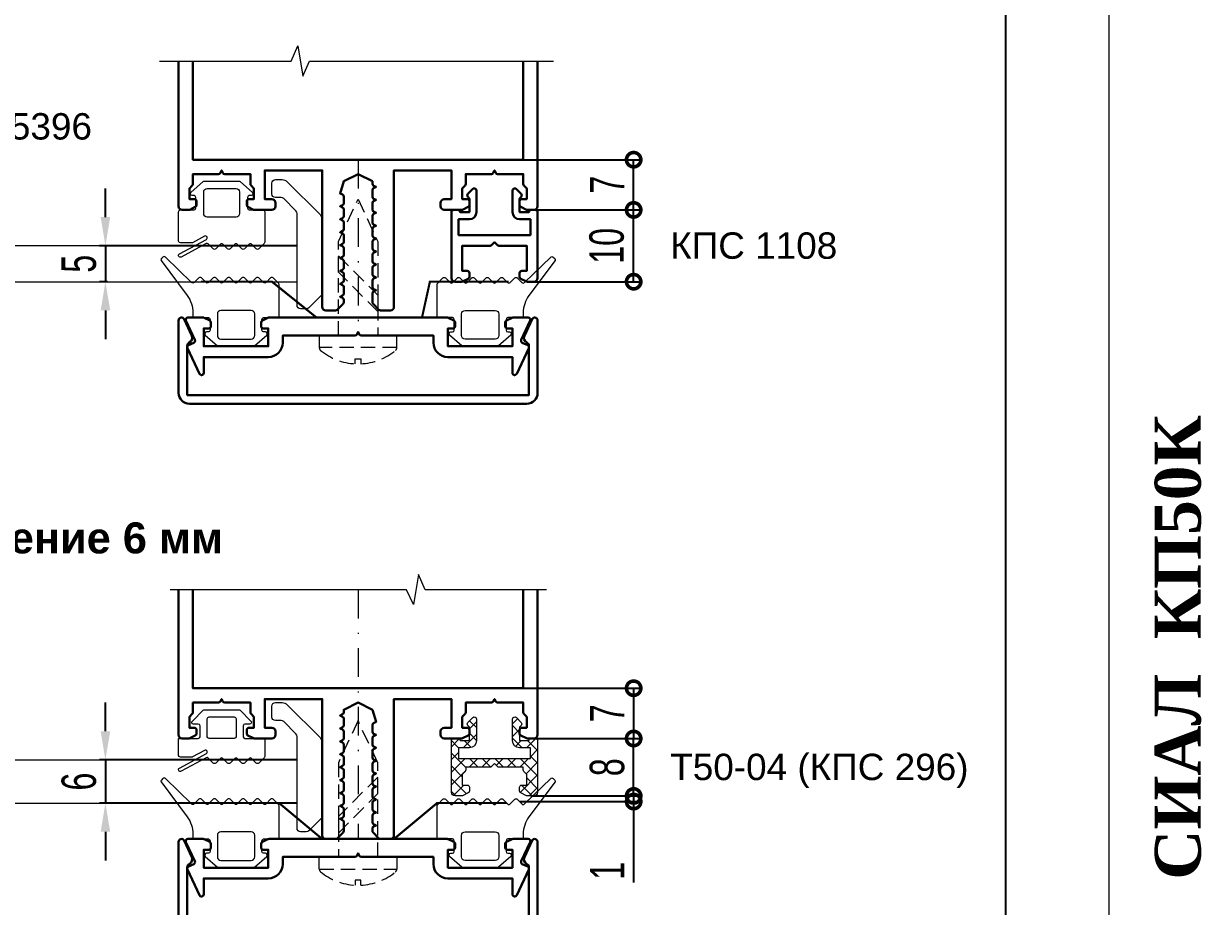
# Model space of a CAD drawing. Extents: x -37 to 8820, y -336 to 478.
# Drawn here: x 5139.5 to 5242.1, y 62 to 138.9 of the extents above; entities that cross this region are included whole.
import ezdxf

# ---------------------------------------------------------------- set-up
doc = ezdxf.new("R2010")
doc.units = 0
doc.header["$LTSCALE"] = 5
doc.linetypes.add('DASHDOT', pattern=[1, 0.5, -0.25, 0, -0.25])
doc.linetypes.add('HIDDEN', pattern=[0.375, 0.25, -0.125])
doc.layers.get('0').update_dxf_attribs({"linetype": 'CONTINUOUS', "lineweight": 30})
doc.layers.get('DEFPOINTS').update_dxf_attribs({"linetype": 'CONTINUOUS'})
for name, color, linetype, lineweight in [('1', 6, 'DASHDOT', 13), ('2', 3, 'HIDDEN', 13), ('Dimentions', 5, 'CONTINUOUS', 15), ('Glass', 5, 'CONTINUOUS', 20), ('Герлен', 7, 'CONTINUOUS', 60), ('Зигзаг', 1, 'CONTINUOUS', 15), ('Подкладки', 1, 'CONTINUOUS', 20), ('Текстовый', 7, 'CONTINUOUS', 9), ('Уплотнители', 1, 'CONTINUOUS', 20), ('Штриховка', 1, 'CONTINUOUS', 5)]:
    doc.layers.add(name, color=color, linetype=linetype, lineweight=lineweight)
doc.layers.add('Скрытые', color=14, linetype='CONTINUOUS', plot=False)
doc.styles.add('3', font='RUSS.SHX', dxfattribs={"width": 0.7, "height": 3})
doc.styles.add('Каталожный', font='arial.ttf', dxfattribs={"height": 2.5})
doc.styles.add('Фирм5', font='timesbd.ttf', dxfattribs={"height": 4})
doc.dimstyles.new('MX1_6', dxfattribs={"dimtxt": 3, "dimasz": 2.5, "dimexe": 0.5, "dimexo": 0, "dimgap": 0.8, "dimtad": 1, "dimlfac": 1.6, "dimdsep": 46, "dimtxsty": '3', "dimcen": 0, "dimclrd": 256, "dimclre": 256, "dimclrt": 256, "dimaunit": 1, "dimadec": 0, "dimazin": 0, "dimtfac": 1, "dimtmove": 0, "dimatfit": 1, "dimfxl": 1, "dimtvp": 1, "dimtolj": 1, "dimtzin": 0, "dimarcsym": 0})

# ---------------------------------------------------------------- blocks, each defined once
blk = doc.blocks.new('*D1509')
at = {"layer": 'DEFPOINTS', "color": 0, "linetype": 'Continuous', "transparency": 16777216}
for p in [(5163.34, 74.8), (5146.66, 71.05), (5163.34, 71.05)]:
    blk.add_point(p, dxfattribs=at)
at = {"layer": 'Dimentions', "linetype": 'Continuous', "lineweight": -2, "transparency": 16777216}
for p, q in [((5146.66, 77.3), (5146.66, 79.8)), ((5163.34, 74.8), (5146.16, 74.8)), ((5146.66, 74.8), (5146.66, 71.05)), ((5163.34, 71.05), (5146.16, 71.05)), ((5146.66, 68.55), (5146.66, 66.05))]:
    blk.add_line(p, q, dxfattribs=at)
at = {"layer": 'Dimentions', "linetype": 'Continuous', "transparency": 16777216}
for points in [[(5146.25, 77.3), (5147.08, 77.3), (5146.66, 74.8)], [(5146.25, 68.55), (5147.08, 68.55), (5146.66, 71.05)]]:
    blk.add_solid(points, dxfattribs=at)
at = {"layer": 'Dimentions', "linetype": 'Continuous', "transparency": 16777216, "insert": (5144.36, 72.92), "char_height": 3, "attachment_point": 5, "rotation": 90, "style": '3'}
blk.add_mtext('\\A1;\\A1;6 ', dxfattribs=at)
blk = doc.blocks.new('_DotSmall')
at = {"color": 0, "linetype": 'ByBlock', "const_width": 0.5}
blk.add_lwpolyline([(-0.0625, 0, 1), (0.0625, 0, 1)], format="xyb", close=True, dxfattribs=at)
blk = doc.blocks.new('*D1510')
at = {"layer": 'DEFPOINTS', "color": 0, "linetype": 'Continuous', "transparency": 16777216}
for p in [(5183.97, 76.67), (5192.64, 76.67), (5183.68, 71.67)]:
    blk.add_point(p, dxfattribs=at)
at = {"layer": 'Dimentions', "linetype": 'Continuous', "lineweight": -2, "transparency": 16777216}
for p, q in [((5183.97, 76.67), (5193.14, 76.67)), ((5192.64, 71.67), (5192.64, 76.67)), ((5183.68, 71.67), (5193.14, 71.67))]:
    blk.add_line(p, q, dxfattribs=at)
at = {"layer": 'Dimentions', "linetype": 'Continuous', "lineweight": -2, "transparency": 16777216, "xscale": 2.5, "yscale": 2.5, "zscale": 2.5}
for p, rotation in [((5192.64, 76.67), 90), ((5192.64, 71.67), 270)]:
    blk.add_blockref('_DotSmall', p, dxfattribs=dict(at, rotation=rotation))
at = {"layer": 'Dimentions', "linetype": 'Continuous', "transparency": 16777216, "insert": (5190.34, 74.17), "char_height": 3, "attachment_point": 5, "rotation": 90, "style": '3'}
blk.add_mtext('\\A1;8', dxfattribs=at)
blk = doc.blocks.new('*D1511')
at = {"layer": 'DEFPOINTS', "color": 0, "linetype": 'Continuous', "transparency": 16777216}
for p in [(5183.03, 81.05), (5189.7, 76.67), (5192.64, 76.67)]:
    blk.add_point(p, dxfattribs=at)
at = {"layer": 'Dimentions', "linetype": 'Continuous', "lineweight": -2, "transparency": 16777216}
for p, q in [((5183.03, 81.05), (5193.14, 81.05)), ((5192.64, 81.05), (5192.64, 76.67)), ((5189.7, 76.67), (5193.14, 76.67))]:
    blk.add_line(p, q, dxfattribs=at)
at = {"layer": 'Dimentions', "linetype": 'Continuous', "lineweight": -2, "transparency": 16777216, "xscale": 2.5, "yscale": 2.5, "zscale": 2.5}
for p, rotation in [((5192.64, 81.05), 90), ((5192.64, 76.67), 270)]:
    blk.add_blockref('_DotSmall', p, dxfattribs=dict(at, rotation=rotation))
at = {"layer": 'Dimentions', "linetype": 'Continuous', "transparency": 16777216, "insert": (5190.34, 78.86), "char_height": 3, "attachment_point": 5, "rotation": 90, "style": '3'}
blk.add_mtext('\\A1;7', dxfattribs=at)
blk = doc.blocks.new('*D913')
at = {"layer": 'DEFPOINTS', "color": 0, "linetype": 'Continuous', "transparency": 16777216}
for p in [(5189.7, 122.7), (5192.64, 122.7), (5183.39, 116.45)]:
    blk.add_point(p, dxfattribs=at)
at = {"layer": 'Dimentions', "linetype": 'Continuous', "lineweight": -2, "transparency": 16777216}
for p, q in [((5189.7, 122.7), (5193.14, 122.7)), ((5192.64, 116.45), (5192.64, 122.7)), ((5183.39, 116.45), (5193.14, 116.45))]:
    blk.add_line(p, q, dxfattribs=at)
at = {"layer": 'Dimentions', "linetype": 'Continuous', "lineweight": -2, "transparency": 16777216, "xscale": 2.5, "yscale": 2.5, "zscale": 2.5}
for p, rotation in [((5192.64, 122.7), 90), ((5192.64, 116.45), 270)]:
    blk.add_blockref('_DotSmall', p, dxfattribs=dict(at, rotation=rotation))
at = {"layer": 'Dimentions', "linetype": 'Continuous', "transparency": 16777216, "insert": (5190.3, 119.57), "char_height": 3, "attachment_point": 5, "rotation": 90, "style": '3'}
blk.add_mtext('\\A1;10', dxfattribs=at)
blk = doc.blocks.new('*D914')
at = {"layer": 'DEFPOINTS', "color": 0, "linetype": 'Continuous', "transparency": 16777216}
for p in [(5163.34, 119.57), (5146.66, 116.45), (5146.85, 116.45)]:
    blk.add_point(p, dxfattribs=at)
at = {"layer": 'Dimentions', "linetype": 'Continuous', "lineweight": -2, "transparency": 16777216}
for p, q in [((5146.66, 122.07), (5146.66, 124.57)), ((5163.34, 119.57), (5146.16, 119.57)), ((5146.66, 119.57), (5146.66, 116.45)), ((5146.85, 116.45), (5146.16, 116.45)), ((5146.66, 113.95), (5146.66, 111.45))]:
    blk.add_line(p, q, dxfattribs=at)
at = {"layer": 'Dimentions', "linetype": 'Continuous', "transparency": 16777216}
for points in [[(5146.25, 122.07), (5147.08, 122.07), (5146.66, 119.57)], [(5146.25, 113.95), (5147.08, 113.95), (5146.66, 116.45)]]:
    blk.add_solid(points, dxfattribs=at)
at = {"layer": 'Dimentions', "linetype": 'Continuous', "transparency": 16777216, "insert": (5144.36, 118.01), "char_height": 3, "attachment_point": 5, "rotation": 90, "style": '3'}
blk.add_mtext('\\A1;5', dxfattribs=at)
blk = doc.blocks.new('*D952')
at = {"layer": 'DEFPOINTS', "color": 0, "linetype": 'Continuous', "transparency": 16777216}
for p in [(5183.03, 127.07), (5192.64, 127.07), (5183.97, 122.7)]:
    blk.add_point(p, dxfattribs=at)
at = {"layer": 'Dimentions', "linetype": 'Continuous', "lineweight": -2, "transparency": 16777216}
for p, q in [((5183.03, 127.07), (5193.14, 127.07)), ((5192.64, 122.7), (5192.64, 127.07)), ((5183.97, 122.7), (5193.14, 122.7))]:
    blk.add_line(p, q, dxfattribs=at)
at = {"layer": 'Dimentions', "linetype": 'Continuous', "lineweight": -2, "transparency": 16777216, "xscale": 2.5, "yscale": 2.5, "zscale": 2.5}
for p, rotation in [((5192.64, 127.07), 90), ((5192.64, 122.7), 270)]:
    blk.add_blockref('_DotSmall', p, dxfattribs=dict(at, rotation=rotation))
at = {"layer": 'Dimentions', "linetype": 'Continuous', "transparency": 16777216, "insert": (5190.34, 124.89), "char_height": 3, "attachment_point": 5, "rotation": 90, "style": '3'}
blk.add_mtext('\\A1;7', dxfattribs=at)
blk = doc.blocks.new('*D957')
at = {"layer": 'DEFPOINTS', "color": 0, "linetype": 'Continuous', "transparency": 16777216}
for p in [(5182.72, 71.18), (5183.99, 71.67), (5192.64, 71.18)]:
    blk.add_point(p, dxfattribs=at)
at = {"layer": 'Dimentions', "linetype": 'Continuous', "lineweight": -2, "transparency": 16777216}
for p, q in [((5192.64, 71.67), (5192.64, 74.17)), ((5182.72, 71.18), (5193.14, 71.18)), ((5183.99, 71.67), (5193.14, 71.67)), ((5192.64, 71.67), (5192.64, 71.18)), ((5192.64, 71.18), (5192.64, 64.13))]:
    blk.add_line(p, q, dxfattribs=at)
at = {"layer": 'Dimentions', "linetype": 'Continuous', "lineweight": -2, "transparency": 16777216, "xscale": 2.5, "yscale": 2.5, "zscale": 2.5}
for p, rotation in [((5192.64, 71.67), 270), ((5192.64, 71.18), 90)]:
    blk.add_blockref('_DotSmall', p, dxfattribs=dict(at, rotation=rotation))
at = {"layer": 'Dimentions', "linetype": 'Continuous', "transparency": 16777216, "insert": (5190.34, 65.15), "char_height": 3, "attachment_point": 5, "rotation": 90, "style": '3'}
blk.add_mtext('\\A1;1', dxfattribs=at)

msp = doc.modelspace()

# ---------------------------------------------------------------- hatches: boundary and pattern name
at = {"layer": 'Штриховка'}
h = msp.add_hatch(dxfattribs=at)
h.set_pattern_fill('NET', color=256, scale=6.25, angle=135, style=0)
h.set_pattern_definition([(135, (2806.0317, -3894.6295), (-0.55242717, -0.55242717), []), (225, (2806.0317, -3894.6295), (0.55242717, -0.55242717), [])])
edge = h.paths.add_edge_path()
edge.add_line((5180.5289, 74.4856), (5180.2713, 74.228))
edge.add_arc((5180.1387, 74.3606), 0.1875, 270, 315, ccw=False)
edge.add_line((5180.1387, 74.1731), (5178.0289, 74.1731))
edge.add_line((5178.0289, 74.1731), (5178.0289, 73.9382))
edge.add_arc((5177.8414, 73.9382), 0.1875, 315, 360, ccw=False)
edge.add_line((5177.974, 73.8056), (5177.7164, 73.5481))
edge.add_line((5177.7164, 73.5481), (5177.7164, 72.6106))
edge.add_line((5177.7164, 72.6106), (5178.1539, 72.6106))
edge.add_arc((5178.1539, 72.4231), 0.1875, 360, 450, ccw=False)
edge.add_line((5178.3414, 72.4231), (5178.3414, 72.1014))
edge.add_arc((5178.1539, 72.1014), 0.1875, 296.565051, 360, ccw=False)
edge.add_line((5178.2377, 71.9337), (5177.756, 71.6929))
edge.add_arc((5177.6721, 71.8606), 0.1875, 270, 296.565051, ccw=False)
edge.add_line((5177.6721, 71.6731), (5177.0914, 71.6731))
edge.add_arc((5177.0914, 71.9856), 0.3125, 180, 270, ccw=False)
edge.add_line((5176.7789, 71.9856), (5176.7789, 76.4856))
edge.add_arc((5176.9664, 76.4856), 0.1875, 450, 540, ccw=False)
edge.add_line((5176.9664, 76.6731), (5177.3414, 76.6731))
edge.add_arc((5177.3414, 76.4856), 0.1875, 360, 450, ccw=False)
edge.add_line((5177.5289, 76.4856), (5178.3414, 76.4856))
edge.add_line((5178.3414, 76.4856), (5178.3414, 77.6731))
edge.add_line((5178.3414, 77.6731), (5178.2088, 77.8056))
edge.add_arc((5178.3414, 77.9382), 0.1875, 135, 225, ccw=False)
edge.add_line((5178.2088, 78.0708), (5178.628, 78.49))
edge.add_arc((5178.7682, 78.3498), 0.1982, 360, 495, ccw=False)
edge.add_line((5178.9664, 78.3498), (5178.9664, 76.4856))
edge.add_arc((5178.3414, 76.4856), 0.625, 270, 360, ccw=False)
edge.add_line((5178.3414, 75.8606), (5177.4039, 75.8606))
edge.add_line((5177.4039, 75.8606), (5177.4039, 74.9231))
edge.add_line((5177.4039, 74.9231), (5183.6539, 74.9231))
edge.add_line((5183.6539, 74.9231), (5183.6539, 75.8606))
edge.add_line((5183.6539, 75.8606), (5182.7164, 75.8606))
edge.add_arc((5182.7164, 76.4856), 0.625, 180, 270, ccw=False)
edge.add_line((5182.0914, 76.4856), (5182.0914, 78.3498))
edge.add_arc((5182.2896, 78.3498), 0.1982, 405, 540, ccw=False)
edge.add_line((5182.4298, 78.49), (5182.849, 78.0708))
edge.add_arc((5182.7164, 77.9382), 0.1875, 315, 405, ccw=False)
edge.add_line((5182.849, 77.8056), (5182.7164, 77.6731))
edge.add_line((5182.7164, 77.6731), (5182.7164, 76.4856))
edge.add_line((5182.7164, 76.4856), (5183.5289, 76.4856))
edge.add_arc((5183.7164, 76.4856), 0.1875, 450, 540, ccw=False)
edge.add_line((5183.7164, 76.6731), (5184.0914, 76.6731))
edge.add_arc((5184.0914, 76.4856), 0.1875, 360, 450, ccw=False)
edge.add_line((5184.2789, 76.4856), (5184.2789, 71.9856))
edge.add_arc((5183.9664, 71.9856), 0.3125, 270, 360, ccw=False)
edge.add_line((5183.9664, 71.6731), (5183.3857, 71.6731))
edge.add_arc((5183.3857, 71.8606), 0.1875, 243.434949, 270, ccw=False)
edge.add_line((5183.3018, 71.6929), (5182.82, 71.9337))
edge.add_arc((5182.9039, 72.1014), 0.1875, 180, 243.434949, ccw=False)
edge.add_line((5182.7164, 72.1014), (5182.7164, 72.4231))
edge.add_arc((5182.9039, 72.4231), 0.1875, 90, 180, ccw=False)
edge.add_line((5182.9039, 72.6106), (5183.3414, 72.6106))
edge.add_line((5183.3414, 72.6106), (5183.3414, 73.5481))
edge.add_line((5183.3414, 73.5481), (5183.0838, 73.8056))
edge.add_arc((5183.2164, 73.9382), 0.1875, 180, 225, ccw=False)
edge.add_line((5183.0289, 73.9382), (5183.0289, 74.1731))
edge.add_line((5183.0289, 74.1731), (5180.9191, 74.1731))
edge.add_arc((5180.9191, 74.3606), 0.1875, 225, 270, ccw=False)
edge.add_line((5180.7865, 74.228), (5180.5289, 74.4856))

# ---------------------------------------------------------------- linework, layer by layer
msp.add_line((5160.8857, 67.9231), (5176.4221, 67.9231))
for points in [[(5153.0289, 135.6544), (5153.0289, 123.0111, 0.41421356), (5153.3414, 122.6986), (5153.9221, 122.6986, 0.11643382), (5154.006, 122.7184), (5154.4877, 122.9593, 0.28407904), (5154.5914, 123.127), (5154.5914, 123.4486, 0.41421356), (5154.4039, 123.6361), (5153.9664, 123.6361), (5153.9664, 124.5736), (5154.224, 124.8312, 0.19891237), (5154.2789, 124.9638), (5154.2789, 125.8236), (5156.5068, 125.8236, 0.28407904), (5156.6745, 125.9273), (5156.7789, 126.1361), (5156.8833, 125.9273, 0.28407904), (5157.051, 125.8236), (5159.2789, 125.8236), (5159.2789, 124.9638, 0.19891237), (5159.3338, 124.8312), (5159.5914, 124.5736), (5159.5914, 123.6361), (5159.1539, 123.6361, 0.41421356), (5158.9664, 123.4486), (5158.9664, 123.127, 0.28407904), (5159.07, 122.9593), (5159.5518, 122.7184, 0.11643382), (5159.6357, 122.6986), (5161.1539, 122.6986, 0.41421356), (5161.4664, 123.0111), (5161.4664, 123.3236, 0.41421356), (5161.1539, 123.6361), (5160.5289, 123.6361), (5160.5289, 126.1361), (5165.5289, 126.1361), (5165.5289, 114.2611, 0.41421356), (5165.8414, 113.9486), (5166.7012, 113.9486, 0.19891237), (5166.8338, 114.0036), (5167.349, 114.5187, 0.19891237), (5167.4039, 114.6513), (5167.4039, 114.864, 0.28407904), (5167.3002, 115.0317), (5167.0914, 115.1361), (5167.3002, 115.2406, 0.28407904), (5167.4039, 115.4083), (5167.4039, 115.989, 0.28407904), (5167.3002, 116.1567), (5167.0914, 116.2611), (5167.3002, 116.3656, 0.28407904), (5167.4039, 116.5333), (5167.4039, 117.114, 0.28407904), (5167.3002, 117.2817), (5167.0914, 117.3861), (5167.3002, 117.4906, 0.28407904), (5167.4039, 117.6583), (5167.4039, 118.239, 0.28407904), (5167.3002, 118.4067), (5167.0914, 118.5111), (5167.3002, 118.6156, 0.28407904), (5167.4039, 118.7833), (5167.4039, 119.364, 0.28407904), (5167.3002, 119.5317), (5167.0914, 119.6361), (5167.3002, 119.7406, 0.28407904), (5167.4039, 119.9083), (5167.4039, 120.489, 0.28407904), (5167.3002, 120.6567), (5167.0914, 120.7611), (5167.3002, 120.8656, 0.28407904), (5167.4039, 121.0333), (5167.4039, 121.614, 0.28407904), (5167.3002, 121.7817), (5167.0914, 121.8861), (5167.3002, 121.9906, 0.28407904), (5167.4039, 122.1583), (5167.4039, 122.739, 0.28407904), (5167.3002, 122.9067), (5167.0914, 123.0111), (5167.3002, 123.1156, 0.28407904), (5167.4039, 123.2833), (5167.4039, 123.864, 0.28407904), (5167.3002, 124.0317), (5167.0914, 124.1361), (5167.4039, 125.1986), (5168.6539, 125.8236), (5169.9039, 125.1986), (5169.9039, 124.9708, 0.28407904), (5170.0075, 124.8031), (5170.2164, 124.6986), (5170.0075, 124.5942, 0.28407904), (5169.9039, 124.4265), (5169.9039, 123.8458, 0.28407904), (5170.0075, 123.6781), (5170.2164, 123.5736), (5170.0075, 123.4692, 0.28407904), (5169.9039, 123.3015), (5169.9039, 122.7208, 0.28407904), (5170.0075, 122.5531), (5170.2164, 122.4486), (5170.0075, 122.3442, 0.28407904), (5169.9039, 122.1765), (5169.9039, 121.5958, 0.28407904), (5170.0075, 121.4281), (5170.2164, 121.3236), (5170.0075, 121.2192, 0.28407904), (5169.9039, 121.0515), (5169.9039, 120.4708, 0.28407904), (5170.0075, 120.3031), (5170.2164, 120.1986), (5170.0075, 120.0942, 0.28407904), (5169.9039, 119.9265), (5169.9039, 119.3458, 0.28407904), (5170.0075, 119.1781), (5170.2164, 119.0736), (5170.0075, 118.9692, 0.28407904), (5169.9039, 118.8015), (5169.9039, 118.2208, 0.28407904), (5170.0075, 118.0531), (5170.2164, 117.9486), (5170.0075, 117.8442, 0.28407904), (5169.9039, 117.6765), (5169.9039, 117.0958, 0.28407904), (5170.0075, 116.9281), (5170.2164, 116.8236), (5170.0075, 116.7192, 0.28407904), (5169.9039, 116.5515), (5169.9039, 115.9708, 0.28407904), (5170.0075, 115.8031), (5170.2164, 115.6986), (5170.0075, 115.5942, 0.28407904), (5169.9039, 115.4265), (5169.9039, 114.6513, 0.19891237), (5169.9588, 114.5187), (5170.474, 114.0036, 0.19891237), (5170.6066, 113.9486), (5171.4664, 113.9486, 0.41421356), (5171.7789, 114.2611), (5171.7789, 126.1361), (5176.7789, 126.1361), (5176.7789, 123.6361), (5176.1539, 123.6361, 0.41421356), (5175.8414, 123.3236), (5175.8414, 123.0111, 0.41421356), (5176.1539, 122.6986), (5177.6721, 122.6986, 0.11643382), (5177.756, 122.7184), (5178.2377, 122.9593, 0.28407904), (5178.3414, 123.127), (5178.3414, 123.4486, 0.41421356), (5178.1539, 123.6361), (5177.7164, 123.6361), (5177.7164, 124.5736), (5177.974, 124.8312, 0.19891237), (5178.0289, 124.9638), (5178.0289, 125.8236), (5180.2568, 125.8236, 0.28407904), (5180.4245, 125.9273), (5180.5289, 126.1361), (5180.6333, 125.9273, 0.28407904), (5180.801, 125.8236), (5183.0289, 125.8236), (5183.0289, 124.9638, 0.19891237), (5183.0838, 124.8312), (5183.3414, 124.5736), (5183.3414, 123.6361), (5182.9039, 123.6361, 0.41421356), (5182.7164, 123.4486), (5182.7164, 123.127, 0.28407904), (5182.82, 122.9593), (5183.3018, 122.7184, 0.11643382), (5183.3857, 122.6986), (5183.9664, 122.6986, 0.41421356), (5184.2789, 123.0111), (5184.2789, 135.6544)], [(5184.2789, 89.6288), (5184.2789, 76.9856, -0.41421356), (5183.9664, 76.6731), (5183.3857, 76.6731, -0.11643382), (5183.3018, 76.6929), (5182.82, 76.9337, -0.28407904), (5182.7164, 77.1014), (5182.7164, 77.4231, -0.41421356), (5182.9039, 77.6106), (5183.3414, 77.6106), (5183.3414, 78.5481), (5183.0838, 78.8056, -0.19891237), (5183.0289, 78.9382), (5183.0289, 79.7981), (5180.801, 79.7981, -0.28407904), (5180.6333, 79.9017), (5180.5289, 80.1106), (5180.4245, 79.9017, -0.28407904), (5180.2568, 79.7981), (5178.0289, 79.7981), (5178.0289, 78.9382, -0.19891237), (5177.974, 78.8056), (5177.7164, 78.5481), (5177.7164, 77.6106), (5178.1539, 77.6106, -0.41421356), (5178.3414, 77.4231), (5178.3414, 77.1014, -0.28407904), (5178.2377, 76.9337), (5177.756, 76.6929, -0.11643382), (5177.6721, 76.6731), (5176.1539, 76.6731, -0.41421356), (5175.8414, 76.9856), (5175.8414, 77.2981, -0.41421356), (5176.1539, 77.6106), (5176.7789, 77.6106), (5176.7789, 80.1106), (5171.7789, 80.1106), (5171.7789, 68.2356, -0.41421356), (5171.4664, 67.9231), (5170.6066, 67.9231, -0.19891237), (5170.474, 67.978), (5169.9588, 68.4931, -0.19891237), (5169.9039, 68.6257), (5169.9039, 68.8384, -0.28407904), (5170.0075, 69.0061), (5170.2164, 69.1106), (5170.0075, 69.215, -0.28407904), (5169.9039, 69.3827), (5169.9039, 69.9634, -0.28407904), (5170.0075, 70.1311), (5170.2164, 70.2356), (5170.0075, 70.34, -0.28407904), (5169.9039, 70.5077), (5169.9039, 71.0884, -0.28407904), (5170.0075, 71.2561), (5170.2164, 71.3606), (5170.0075, 71.465, -0.28407904), (5169.9039, 71.6327), (5169.9039, 72.2134, -0.28407904), (5170.0075, 72.3811), (5170.2164, 72.4856), (5170.0075, 72.59, -0.28407904), (5169.9039, 72.7577), (5169.9039, 73.3384, -0.28407904), (5170.0075, 73.5061), (5170.2164, 73.6106), (5170.0075, 73.715, -0.28407904), (5169.9039, 73.8827), (5169.9039, 74.4634, -0.28407904), (5170.0075, 74.6311), (5170.2164, 74.7356), (5170.0075, 74.84, -0.28407904), (5169.9039, 75.0077), (5169.9039, 75.5884, -0.28407904), (5170.0075, 75.7561), (5170.2164, 75.8606), (5170.0075, 75.965, -0.28407904), (5169.9039, 76.1327), (5169.9039, 76.7134, -0.28407904), (5170.0075, 76.8811), (5170.2164, 76.9856), (5170.0075, 77.09, -0.28407904), (5169.9039, 77.2577), (5169.9039, 77.8384, -0.28407904), (5170.0075, 78.0061), (5170.2164, 78.1106), (5169.9039, 79.1731), (5168.6539, 79.7981), (5167.4039, 79.1731), (5167.4039, 78.9452, -0.28407904), (5167.3002, 78.7775), (5167.0914, 78.6731), (5167.3002, 78.5686, -0.28407904), (5167.4039, 78.4009), (5167.4039, 77.8202, -0.28407904), (5167.3002, 77.6525), (5167.0914, 77.5481), (5167.3002, 77.4436, -0.28407904), (5167.4039, 77.2759), (5167.4039, 76.6952, -0.28407904), (5167.3002, 76.5275), (5167.0914, 76.4231), (5167.3002, 76.3186, -0.28407904), (5167.4039, 76.1509), (5167.4039, 75.5702, -0.28407904), (5167.3002, 75.4025), (5167.0914, 75.2981), (5167.3002, 75.1936, -0.28407904), (5167.4039, 75.0259), (5167.4039, 74.4452, -0.28407904), (5167.3002, 74.2775), (5167.0914, 74.1731), (5167.3002, 74.0686, -0.28407904), (5167.4039, 73.9009), (5167.4039, 73.3202, -0.28407904), (5167.3002, 73.1525), (5167.0914, 73.0481), (5167.3002, 72.9436, -0.28407904), (5167.4039, 72.7759), (5167.4039, 72.1952, -0.28407904), (5167.3002, 72.0275), (5167.0914, 71.9231), (5167.3002, 71.8186, -0.28407904), (5167.4039, 71.6509), (5167.4039, 71.0702, -0.28407904), (5167.3002, 70.9025), (5167.0914, 70.7981), (5167.3002, 70.6936, -0.28407904), (5167.4039, 70.5259), (5167.4039, 69.9452, -0.28407904), (5167.3002, 69.7775), (5167.0914, 69.6731), (5167.3002, 69.5686, -0.28407904), (5167.4039, 69.4009), (5167.4039, 68.6257, -0.19891237), (5167.349, 68.4931), (5166.8338, 67.978, -0.19891237), (5166.7012, 67.9231), (5165.8414, 67.9231, -0.41421356), (5165.5289, 68.2356), (5165.5289, 80.1106), (5160.5289, 80.1106), (5160.5289, 77.6106), (5161.1539, 77.6106, -0.41421356), (5161.4664, 77.2981), (5161.4664, 76.9856, -0.41421356), (5161.1539, 76.6731), (5159.6357, 76.6731, -0.11643382), (5159.5518, 76.6929), (5159.07, 76.9337, -0.28407904), (5158.9664, 77.1014), (5158.9664, 77.4231, -0.41421356), (5159.1539, 77.6106), (5159.5914, 77.6106), (5159.5914, 78.5481), (5159.3338, 78.8056, -0.19891237), (5159.2789, 78.9382), (5159.2789, 79.7981), (5157.051, 79.7981, -0.28407904), (5156.8833, 79.9017), (5156.7789, 80.1106), (5156.6745, 79.9017, -0.28407904), (5156.5068, 79.7981), (5154.2789, 79.7981), (5154.2789, 78.9382, -0.19891237), (5154.224, 78.8056), (5153.9664, 78.5481), (5153.9664, 77.6106), (5154.4039, 77.6106, -0.41421356), (5154.5914, 77.4231), (5154.5914, 77.1014, -0.28407904), (5154.4877, 76.9337), (5154.006, 76.6929, -0.11643382), (5153.9221, 76.6731), (5153.3414, 76.6731, -0.41421356), (5153.0289, 76.9856), (5153.0289, 89.6288)]]:
    msp.add_lwpolyline(points, format="xyb")
for points in [[(5154.2789, 135.6544), (5154.2789, 127.0736), (5183.0289, 127.0736), (5183.0289, 135.6544)], [(5183.0289, 89.6288), (5183.0289, 81.0481), (5154.2789, 81.0481), (5154.2789, 89.6288)]]:
    msp.add_lwpolyline(points)
for points in [[(5184.0914, 122.6986), (5183.7164, 122.6986, 0.41421356), (5183.5289, 122.5111), (5182.7164, 122.5111), (5182.7164, 123.6302, -0.19891237), (5182.7713, 123.7628), (5182.849, 123.8405, 0.41421356), (5182.849, 124.1056), (5182.441, 124.5137, 0.66817864), (5182.0914, 124.3689), (5182.0914, 122.5111, 0.41421356), (5182.7164, 121.8861), (5183.6539, 121.8861), (5183.6539, 120.5111), (5177.4039, 120.5111), (5177.4039, 121.8861), (5178.3414, 121.8861, 0.41421356), (5178.9664, 122.5111), (5178.9664, 124.3689, 0.66817864), (5178.6168, 124.5137), (5178.2088, 124.1056, 0.41421356), (5178.2088, 123.8405), (5178.2865, 123.7628, -0.19891237), (5178.3414, 123.6302), (5178.3414, 122.5111), (5177.5289, 122.5111, 0.41421356), (5177.3414, 122.6986), (5176.9664, 122.6986, 0.41421356), (5176.7789, 122.5111), (5176.7789, 116.7611, 0.41421356), (5177.0914, 116.4486), (5177.6721, 116.4486, 0.11643382), (5177.756, 116.4684), (5178.2377, 116.7093, 0.28407904), (5178.3414, 116.877), (5178.3414, 117.1986, 0.41421356), (5178.1539, 117.3861), (5177.7164, 117.3861), (5177.7164, 119.5736), (5180.1387, 119.5736, 0.19891237), (5180.2713, 119.6286), (5180.5289, 119.8861), (5180.7865, 119.6286, 0.19891237), (5180.9191, 119.5736), (5183.3414, 119.5736), (5183.3414, 117.3861), (5182.9039, 117.3861, 0.41421356), (5182.7164, 117.1986), (5182.7164, 116.877, 0.28407904), (5182.82, 116.7093), (5183.3018, 116.4684, 0.11643382), (5183.3857, 116.4486), (5183.9664, 116.4486, 0.41421356), (5184.2789, 116.7611), (5184.2789, 122.5111, 0.41421356)], [(5183.3414, 105.8236), (5153.9664, 105.8236, -0.41421356), (5153.0289, 106.7611), (5153.0289, 113.0736, -0.80258485), (5153.5055, 113.1793), (5154.1754, 111.7426, -0.40155944), (5153.9808, 111.1696, 0.27973928), (5153.7789, 110.8369), (5153.7789, 106.5736), (5183.5289, 106.5736), (5183.5289, 110.8369, 0.27973928), (5183.327, 111.1696, -0.40155944), (5183.1324, 111.7426), (5183.8023, 113.1793, -0.80258485), (5184.2789, 113.0736), (5184.2789, 106.7611, -0.41421356)], [(5160.8855, 113.324, 0.11643382), (5160.8016, 113.3042), (5160.3198, 113.0633, 0.28407904), (5160.2162, 112.8956), (5160.2162, 112.574, 0.41421356), (5160.4037, 112.3865), (5160.8412, 112.3865), (5160.8412, 110.824), (5155.2162, 110.824), (5155.2162, 112.3865), (5155.6537, 112.3865, 0.41421356), (5155.8412, 112.574), (5155.8412, 112.8956, 0.28407904), (5155.7375, 113.0633), (5155.2558, 113.3042, 0.11643382), (5155.1719, 113.324), (5153.8412, 113.324, 0.54861879), (5153.6713, 113.0572), (5154.4494, 111.3884, -0.41421356), (5154.3588, 111.1392), (5153.8869, 110.9192, 0.41421356), (5153.7963, 110.67), (5154.8398, 108.4322, 0.29147342), (5155.0097, 108.324), (5155.0287, 108.324, 0.41421356), (5155.2162, 108.5115), (5155.2162, 109.8865), (5160.8412, 109.8865, 0.41421356), (5162.0912, 111.1365), (5162.0912, 111.7615), (5168.3816, 111.7615, 0.28407904), (5168.5493, 111.8651), (5168.6537, 112.074), (5168.7581, 111.8651, 0.28407904), (5168.9258, 111.7615), (5175.2162, 111.7615), (5175.2162, 111.1365, 0.41421356), (5176.4662, 109.8865), (5182.0912, 109.8865), (5182.0912, 108.5115, 0.41421356), (5182.2787, 108.324), (5182.2977, 108.324, 0.29147342), (5182.4676, 108.4322), (5183.5111, 110.67, 0.41421356), (5183.4204, 110.9192), (5182.9486, 111.1392, -0.41421356), (5182.8579, 111.3884), (5183.6361, 113.0572, 0.54861879), (5183.4662, 113.324), (5182.1355, 113.324, 0.11643382), (5182.0516, 113.3042), (5181.5698, 113.0633, 0.28407904), (5181.4662, 112.8956), (5181.4662, 112.574, 0.41421356), (5181.6537, 112.3865), (5182.0912, 112.3865), (5182.0912, 110.824), (5176.4662, 110.824), (5176.4662, 112.3865), (5176.9037, 112.3865, 0.41421356), (5177.0912, 112.574), (5177.0912, 112.8956, 0.28407904), (5176.9875, 113.0633), (5176.5058, 113.3042, 0.11643382), (5176.4219, 113.324)], [(5153.9664, 60.4231), (5183.3414, 60.4231, 0.41421356), (5184.2789, 61.3606), (5184.2789, 67.6731, 0.80258485), (5183.8023, 67.7787), (5183.1324, 66.342, 0.40155944), (5183.327, 65.769, -0.27973928), (5183.5289, 65.4364), (5183.5289, 61.1731), (5153.7789, 61.1731), (5153.7789, 65.4364, -0.27973928), (5153.9808, 65.769, 0.40155944), (5154.1754, 66.342), (5153.5055, 67.7787, 0.80258485), (5153.0289, 67.6731), (5153.0289, 61.3606, 0.41421356)], [(5160.8857, 67.9231, 0.11643382), (5160.8018, 67.9033), (5160.32, 67.6624, 0.28407904), (5160.2164, 67.4947), (5160.2164, 67.1731, 0.41421356), (5160.4039, 66.9856), (5160.8414, 66.9856), (5160.8414, 65.4231), (5155.2164, 65.4231), (5155.2164, 66.9856), (5155.6539, 66.9856, 0.41421356), (5155.8414, 67.1731), (5155.8414, 67.4947, 0.28407904), (5155.7377, 67.6624), (5155.256, 67.9033, 0.11643382), (5155.1721, 67.9231), (5153.8414, 67.9231, 0.54861879), (5153.6715, 67.6563), (5154.4496, 65.9875, -0.41421356), (5154.359, 65.7383), (5153.8871, 65.5183, 0.41421356), (5153.7965, 65.2691), (5154.84, 63.0313, 0.29147342), (5155.0099, 62.9231), (5155.0289, 62.9231, 0.41421356), (5155.2164, 63.1106), (5155.2164, 64.4856), (5160.8414, 64.4856, 0.41421356), (5162.0914, 65.7356), (5162.0914, 66.3606), (5168.3818, 66.3606, 0.28407904), (5168.5495, 66.4642), (5168.6539, 66.6731), (5168.7583, 66.4642, 0.28407904), (5168.926, 66.3606), (5175.2164, 66.3606), (5175.2164, 65.7356, 0.41421356), (5176.4664, 64.4856), (5182.0914, 64.4856), (5182.0914, 63.1106, 0.41421356), (5182.2789, 62.9231), (5182.2979, 62.9231, 0.29147342), (5182.4678, 63.0313), (5183.5113, 65.2691, 0.41421356), (5183.4206, 65.5183), (5182.9488, 65.7383, -0.41421356), (5182.8581, 65.9875), (5183.6363, 67.6563, 0.54861879), (5183.4664, 67.9231), (5182.1357, 67.9231, 0.11643382), (5182.0518, 67.9033), (5181.57, 67.6624, 0.28407904), (5181.4664, 67.4947), (5181.4664, 67.1731, 0.41421356), (5181.6539, 66.9856), (5182.0914, 66.9856), (5182.0914, 65.4231), (5176.4664, 65.4231), (5176.4664, 66.9856), (5176.9039, 66.9856, 0.41421356), (5177.0914, 67.1731), (5177.0914, 67.4947, 0.28407904), (5176.9877, 67.6624), (5176.506, 67.9033, 0.11643382), (5176.4221, 67.9231)]]:
    msp.add_lwpolyline(points, format="xyb", close=True)
at = {"layer": '1'}
for p, q in [((5168.6539, 127.0736), (5168.6539, 112.3865)), ((5168.6539, 89.6288), (5168.6539, 67.9231))]:
    msp.add_line(p, q, dxfattribs=at)
at = {"layer": '2'}
for p, q in [((5172.0289, 110.7054), (5165.2789, 110.7054)), ((5165.2789, 65.3045), (5172.0289, 65.3045))]:
    msp.add_line(p, q, dxfattribs=at)
for points in [[(5166.9351, 111.7615), (5166.9351, 119.9506), (5168.6539, 123.6365), (5170.3726, 119.9506), (5170.3726, 111.7615)], [(5170.3726, 113.8419), (5166.9351, 117.2794), (5166.9351, 118.7117), (5170.3726, 115.2742)], [(5170.3726, 66.3606), (5170.3726, 74.5497), (5168.6539, 78.2356), (5166.9351, 74.5497), (5166.9351, 66.3606)], [(5166.9351, 68.441), (5170.3726, 71.8785), (5170.3726, 73.3108), (5166.9351, 69.8733)]]:
    msp.add_lwpolyline(points, close=True, dxfattribs=at)
for points in [[(5168.8995, 109.2986, 0.16184886), (5171.9153, 110.4644, 0.22388754), (5172.0289, 110.7054), (5172.0289, 111.7615), (5165.2789, 111.7615), (5165.2789, 110.7054, 0.22388754), (5165.3925, 110.4644, 0.16184886), (5168.4083, 109.2986), (5168.4083, 109.7363), (5168.8995, 109.7363)], [(5168.4083, 63.8977, -0.16184886), (5165.3925, 65.0634, -0.22388754), (5165.2789, 65.3045), (5165.2789, 66.3606), (5172.0289, 66.3606), (5172.0289, 65.3045, -0.22388754), (5171.9153, 65.0634, -0.16184886), (5168.8995, 63.8977), (5168.8995, 64.3354), (5168.4083, 64.3354)]]:
    msp.add_lwpolyline(points, format="xyb", close=True, dxfattribs=at)
at = {"layer": 'Dimentions', "linetype": 'Continuous'}
msp.add_line((5234, 297), (5234, 0), dxfattribs=at)
at = {"layer": 'Glass'}
for points in [[(5119.899, 116.4486), (5163.3414, 116.4486), (5163.3414, 119.5736), (5119.899, 119.5736)], [(5119.899, 71.0481), (5163.3414, 71.0481), (5163.3414, 74.7981), (5119.899, 74.7981)]]:
    msp.add_lwpolyline(points, close=True, dxfattribs=at)
at = {"layer": 'Герлен', "ltscale": 2, "const_width": 0.1875}
for points in [[(5181.7519, 116.4486), (5174.9039, 116.4486), (5174.2166, 113.324), (5165.0413, 113.324), (5161.1539, 116.4486), (5154.9676, 116.4486)], [(5155.7164, 71.0481), (5161.7789, 71.0481), (5165.5289, 67.9231), (5171.7789, 67.9231), (5175.5289, 71.0481), (5181.5914, 71.0481)]]:
    msp.add_lwpolyline(points, dxfattribs=at)
at = {"layer": 'Зигзаг'}
for points in [[(5151.3659, 135.6544), (5162.8271, 135.6544), (5163.4079, 136.9723), (5163.8436, 134.3596), (5164.4261, 135.6544), (5185.6582, 135.6544)], [(5185.0428, 89.6288), (5174.4807, 89.6288), (5173.8999, 90.9467), (5173.4642, 88.334), (5172.8817, 89.6288), (5152.2908, 89.6288)]]:
    msp.add_lwpolyline(points, dxfattribs=at)
at = {"layer": 'Подкладки'}
for points in [[(5161.4664, 123.7726, -0.41421356), (5161.1539, 124.0851), (5161.1539, 125.0226, -0.41421356), (5161.4664, 125.3351), (5162.0378, 125.3351, -0.19891237), (5162.4797, 125.152), (5165.3458, 122.2859, -0.19891237), (5165.5289, 121.8439), (5165.5289, 115.4656, -0.19891237), (5165.4374, 115.2446), (5164.3704, 114.1776, -0.19891237), (5164.1494, 114.0861), (5163.6539, 114.0861, -0.41421356), (5163.3414, 114.3986), (5163.3414, 122.3931, 0.19891237), (5163.2499, 122.6141), (5162.1829, 123.681, 0.19891237), (5161.9619, 123.7726)], [(5161.4664, 78.2356, -0.41421356), (5161.1539, 78.5481), (5161.1539, 79.4856, -0.41421356), (5161.4664, 79.7981), (5162.0378, 79.7981, -0.19891237), (5162.4797, 79.615), (5165.3458, 76.7489, -0.19891237), (5165.5289, 76.3069), (5165.5289, 69.9286, -0.19891237), (5165.4374, 69.7076), (5164.3704, 68.6406, -0.19891237), (5164.1494, 68.5491), (5163.6539, 68.5491, -0.41421356), (5163.3414, 68.8616), (5163.3414, 76.8561, 0.19891237), (5163.2499, 77.0771), (5162.1829, 78.144, 0.19891237), (5161.9619, 78.2356)]]:
    msp.add_lwpolyline(points, format="xyb", close=True, dxfattribs=at)
at = {"layer": 'Скрытые', "linetype": 'Continuous'}
msp.add_lwpolyline([(5060, 10), (5060, 287), (5225, 287), (5225, 10)], close=True, dxfattribs=at)
at = {"layer": 'Уплотнители'}
for points in [[(5160.3726, 122.6986, -0.41421356), (5160.5289, 122.5424), (5160.5289, 119.8884, -0.19891237), (5160.4831, 119.7779), (5160.0144, 119.3091, -0.41421356), (5159.7934, 119.3091), (5159.3894, 119.7131, 0.41421356), (5159.1684, 119.7131), (5158.7644, 119.3091, -0.41421356), (5158.5434, 119.3091), (5158.1394, 119.7131, 0.41421356), (5157.9184, 119.7131), (5157.5144, 119.3091, -0.41421356), (5157.2934, 119.3091), (5156.8894, 119.7131, 0.41421356), (5156.6684, 119.7131), (5156.2644, 119.3091, -0.41421356), (5156.0434, 119.3091), (5155.6114, 119.7412, 0.33207606), (5155.4264, 119.768), (5153.2596, 118.5925, -1), (5153.1106, 118.8672), (5155.4471, 120.1348, 1), (5155.2981, 120.4095), (5154.2531, 119.8425, -0.12491271), (5154.1786, 119.8236), (5153.1851, 119.8236, -0.41421356), (5153.0289, 119.9799), (5153.0289, 122.5424, -0.41421356), (5153.1851, 122.6986), (5154.3726, 122.6986, 0.41421356), (5154.5289, 122.8549), (5154.5289, 123.7924, 0.41421356), (5154.3726, 123.9486), (5154.2164, 123.9486, -0.66858666), (5154.106, 124.2155), (5155.172, 125.1594, -0.18318458), (5155.2756, 125.1986), (5158.2822, 125.1986, -0.18318458), (5158.3857, 125.1594), (5159.4517, 124.2155, -0.66858666), (5159.3414, 123.9486), (5159.1851, 123.9486, 0.41421356), (5159.0289, 123.7924), (5159.0289, 122.8549, 0.41421356), (5159.1851, 122.6986)], [(5158.0289, 124.5736, -0.41421356), (5158.3414, 124.2611), (5158.3414, 122.3861, -0.41421356), (5158.0289, 122.0736), (5155.5289, 122.0736, -0.41421356), (5155.2164, 122.3861), (5155.2164, 124.2611, -0.41421356), (5155.5289, 124.5736)], [(5160.4351, 112.0736, -0.41421356), (5160.2789, 112.2299), (5160.2789, 113.1674, -0.41421356), (5160.4351, 113.3236), (5161.7789, 113.3236), (5161.7789, 116.2116, 0.19891237), (5161.7423, 116.3), (5161.2644, 116.7779, 0.41421356), (5161.0434, 116.7779), (5160.6394, 116.3738, -0.41421356), (5160.4184, 116.3738), (5160.0144, 116.7779, 0.41421356), (5159.7934, 116.7779), (5159.3894, 116.3738, -0.41421356), (5159.1684, 116.3738), (5158.7644, 116.7779, 0.41421356), (5158.5434, 116.7779), (5158.1394, 116.3738, -0.41421356), (5157.9184, 116.3738), (5157.5144, 116.7779, 0.41421356), (5157.2934, 116.7779), (5156.8894, 116.3738, -0.41421356), (5156.6684, 116.3738), (5156.2644, 116.7779, 0.41421356), (5156.0434, 116.7779), (5155.6394, 116.3738, -0.41421356), (5155.4184, 116.3738), (5155.0144, 116.7779, 0.41421356), (5154.7934, 116.7779), (5154.3894, 116.3738, -0.41421356), (5154.1684, 116.3738), (5151.8894, 118.5881, 0.41421356), (5151.6684, 118.5881), (5151.5371, 118.4568, 0.29253821), (5151.501, 118.2923), (5153.7817, 115.2391, -0.16178775), (5154.2789, 113.743), (5154.2789, 113.3236), (5155.6226, 113.3236, -0.41421356), (5155.7789, 113.1674), (5155.7789, 112.2299, -0.41421356), (5155.6226, 112.0736), (5155.4664, 112.0736, 0.66858666), (5155.356, 111.8068), (5156.4206, 110.8693, 0.19861919), (5156.531, 110.8236), (5159.5268, 110.8236, 0.19861919), (5159.6371, 110.8693), (5160.7017, 111.8068, 0.66858666), (5160.5914, 112.0736)], [(5176.8726, 112.0736, 0.41421356), (5177.0289, 112.2299), (5177.0289, 113.1674, 0.41421356), (5176.8726, 113.3236), (5175.5289, 113.3236), (5175.5289, 116.2116, -0.19891237), (5175.5655, 116.3), (5176.0434, 116.7779, -0.41421356), (5176.2644, 116.7779), (5176.6684, 116.3738, 0.41421356), (5176.8894, 116.3738), (5177.2934, 116.7779, -0.41421356), (5177.5144, 116.7779), (5177.9184, 116.3738, 0.41421356), (5178.1394, 116.3738), (5178.5434, 116.7779, -0.41421356), (5178.7644, 116.7779), (5179.1684, 116.3738, 0.41421356), (5179.3894, 116.3738), (5179.7934, 116.7779, -0.41421356), (5180.0144, 116.7779), (5180.4184, 116.3738, 0.41421356), (5180.6394, 116.3738), (5181.0434, 116.7779, -0.41421356), (5181.2644, 116.7779), (5181.6684, 116.3738, 0.41421356), (5181.8894, 116.3738), (5182.2934, 116.7779, -0.41421356), (5182.5144, 116.7779), (5182.9184, 116.3738, 0.41421356), (5183.1394, 116.3738), (5185.4184, 118.5881, -0.41421356), (5185.6394, 118.5881), (5185.7707, 118.4568, -0.29253821), (5185.8068, 118.2923), (5183.526, 115.2391, 0.16178775), (5183.0289, 113.743), (5183.0289, 113.3236), (5181.6851, 113.3236, 0.41421356), (5181.5289, 113.1674), (5181.5289, 112.2299, 0.41421356), (5181.6851, 112.0736), (5181.8414, 112.0736, -0.66858666), (5181.9517, 111.8068), (5180.8871, 110.8693, -0.19861919), (5180.7768, 110.8236), (5177.781, 110.8236, -0.19861919), (5177.6706, 110.8693), (5176.606, 111.8068, -0.66858666), (5176.7164, 112.0736)], [(5156.7164, 111.4486), (5159.3414, 111.4486, 0.41421356), (5159.6539, 111.7611), (5159.6539, 113.6361, 0.41421356), (5159.3414, 113.9486), (5156.7164, 113.9486, 0.41421356), (5156.4039, 113.6361), (5156.4039, 111.7611, 0.41421356)], [(5180.5914, 111.4486), (5177.9664, 111.4486, -0.41421356), (5177.6539, 111.7611), (5177.6539, 113.6361, -0.41421356), (5177.9664, 113.9486), (5180.5914, 113.9486, -0.41421356), (5180.9039, 113.6361), (5180.9039, 111.7611, -0.41421356)], [(5155.2981, 75.6339), (5154.2531, 75.067, -0.12491271), (5154.1786, 75.0481), (5153.1851, 75.0481, -0.41421356), (5153.0289, 75.2043), (5153.0289, 76.6731), (5154.7476, 76.6731, 0.41421356), (5154.9039, 76.8293), (5154.9039, 77.7668, 0.41421356), (5154.7476, 77.9231), (5154.3414, 77.9231, -0.66858666), (5154.231, 78.1899), (5155.1706, 79.1274, -0.19861919), (5155.281, 79.1731), (5158.2768, 79.1731, -0.19861919), (5158.3871, 79.1274), (5159.3267, 78.1899, -0.66858666), (5159.2164, 77.9231), (5158.8101, 77.9231, 0.41421356), (5158.6539, 77.7668), (5158.6539, 76.8293, 0.41421356), (5158.8101, 76.6731), (5160.5289, 76.6731), (5160.5289, 75.1128, -0.19891237), (5160.4831, 75.0023), (5160.0144, 74.5335, -0.41421356), (5159.7934, 74.5335), (5159.3894, 74.9376, 0.41421356), (5159.1684, 74.9376), (5158.7644, 74.5335, -0.41421356), (5158.5434, 74.5335), (5158.1394, 74.9376, 0.41421356), (5157.9184, 74.9376), (5157.5144, 74.5335, -0.41421356), (5157.2934, 74.5335), (5156.8894, 74.9376, 0.41421356), (5156.6684, 74.9376), (5156.2644, 74.5335, -0.41421356), (5156.0434, 74.5335), (5155.6114, 74.9656, 0.33207606), (5155.4264, 74.9924), (5153.2596, 73.817, -1), (5153.1106, 74.0917), (5155.4471, 75.3592, 1)], [(5155.6851, 78.5481), (5157.8726, 78.5481, -0.41421356), (5158.0289, 78.3918), (5158.0289, 76.8293, -0.41421356), (5157.8726, 76.6731), (5155.6851, 76.6731, -0.41421356), (5155.5289, 76.8293), (5155.5289, 78.3918, -0.41421356)], [(5160.4351, 66.6731, -0.41421356), (5160.2789, 66.8293), (5160.2789, 67.7668, -0.41421356), (5160.4351, 67.9231), (5161.7789, 67.9231), (5161.7789, 70.811, 0.19891237), (5161.7423, 70.8994), (5161.2644, 71.3773, 0.41421356), (5161.0434, 71.3773), (5160.6394, 70.9733, -0.41421356), (5160.4184, 70.9733), (5160.0144, 71.3773, 0.41421356), (5159.7934, 71.3773), (5159.3894, 70.9733, -0.41421356), (5159.1684, 70.9733), (5158.7644, 71.3773, 0.41421356), (5158.5434, 71.3773), (5158.1394, 70.9733, -0.41421356), (5157.9184, 70.9733), (5157.5144, 71.3773, 0.41421356), (5157.2934, 71.3773), (5156.8894, 70.9733, -0.41421356), (5156.6684, 70.9733), (5156.2644, 71.3773, 0.41421356), (5156.0434, 71.3773), (5155.6394, 70.9733, -0.41421356), (5155.4184, 70.9733), (5155.0144, 71.3773, 0.41421356), (5154.7934, 71.3773), (5154.3894, 70.9733, -0.41421356), (5154.1684, 70.9733), (5151.8894, 73.1876, 0.41421356), (5151.6684, 73.1876), (5151.5371, 73.0563, 0.29253821), (5151.501, 72.8918), (5153.7817, 69.8386, -0.16178775), (5154.2789, 68.3424), (5154.2789, 67.9231), (5155.6226, 67.9231, -0.41421356), (5155.7789, 67.7668), (5155.7789, 66.8293, -0.41421356), (5155.6226, 66.6731), (5155.4664, 66.6731, 0.66858666), (5155.356, 66.4062), (5156.4206, 65.4687, 0.19861919), (5156.531, 65.4231), (5159.5268, 65.4231, 0.19861919), (5159.6371, 65.4687), (5160.7017, 66.4062, 0.66858666), (5160.5914, 66.6731)], [(5176.8726, 66.6731, 0.41421356), (5177.0289, 66.8293), (5177.0289, 67.7668, 0.41421356), (5176.8726, 67.9231), (5175.5289, 67.9231), (5175.5289, 70.811, -0.19891237), (5175.5655, 70.8994), (5176.0434, 71.3773, -0.41421356), (5176.2644, 71.3773), (5176.6684, 70.9733, 0.41421356), (5176.8894, 70.9733), (5177.2934, 71.3773, -0.41421356), (5177.5144, 71.3773), (5177.9184, 70.9733, 0.41421356), (5178.1394, 70.9733), (5178.5434, 71.3773, -0.41421356), (5178.7644, 71.3773), (5179.1684, 70.9733, 0.41421356), (5179.3894, 70.9733), (5179.7934, 71.3773, -0.41421356), (5180.0144, 71.3773), (5180.4184, 70.9733, 0.41421356), (5180.6394, 70.9733), (5181.0434, 71.3773, -0.41421356), (5181.2644, 71.3773), (5181.6684, 70.9733, 0.41421356), (5181.8894, 70.9733), (5182.2934, 71.3773, -0.41421356), (5182.5144, 71.3773), (5182.9184, 70.9733, 0.41421356), (5183.1394, 70.9733), (5185.4184, 73.1876, -0.41421356), (5185.6394, 73.1876), (5185.7707, 73.0563, -0.29253821), (5185.8068, 72.8918), (5183.526, 69.8386, 0.16178775), (5183.0289, 68.3424), (5183.0289, 67.9231), (5181.6851, 67.9231, 0.41421356), (5181.5289, 67.7668), (5181.5289, 66.8293, 0.41421356), (5181.6851, 66.6731), (5181.8414, 66.6731, -0.66858666), (5181.9517, 66.4062), (5180.8871, 65.4687, -0.19861919), (5180.7768, 65.4231), (5177.781, 65.4231, -0.19861919), (5177.6706, 65.4687), (5176.606, 66.4062, -0.66858666), (5176.7164, 66.6731)], [(5156.7164, 66.0481), (5159.3414, 66.0481, 0.41421356), (5159.6539, 66.3606), (5159.6539, 68.2356, 0.41421356), (5159.3414, 68.5481), (5156.7164, 68.5481, 0.41421356), (5156.4039, 68.2356), (5156.4039, 66.3606, 0.41421356)], [(5180.5914, 66.0481), (5177.9664, 66.0481, -0.41421356), (5177.6539, 66.3606), (5177.6539, 68.2356, -0.41421356), (5177.9664, 68.5481), (5180.5914, 68.5481, -0.41421356), (5180.9039, 68.2356), (5180.9039, 66.3606, -0.41421356)]]:
    msp.add_lwpolyline(points, format="xyb", close=True, dxfattribs=at)
msp.add_lwpolyline([(5180.5289, 74.4856), (5180.2713, 74.228, -0.19891237), (5180.1387, 74.1731), (5178.0289, 74.1731), (5178.0289, 73.9382, -0.19891237), (5177.974, 73.8056), (5177.7164, 73.5481), (5177.7164, 72.6106), (5178.1539, 72.6106, -0.41421356), (5178.3414, 72.4231), (5178.3414, 72.1014, -0.28407904), (5178.2377, 71.9337), (5177.756, 71.6929, -0.11643382), (5177.6721, 71.6731), (5177.0914, 71.6731, -0.41421356), (5176.7789, 71.9856), (5176.7789, 76.4856, -0.41421356), (5176.9664, 76.6731), (5177.3414, 76.6731, -0.41421356), (5177.5289, 76.4856), (5178.3414, 76.4856), (5178.3414, 77.6731), (5178.2088, 77.8056, -0.41421356), (5178.2088, 78.0708), (5178.628, 78.49, -0.66817864), (5178.9664, 78.3498), (5178.9664, 76.4856, -0.41421356), (5178.3414, 75.8606), (5177.4039, 75.8606), (5177.4039, 74.9231), (5183.6539, 74.9231), (5183.6539, 75.8606), (5182.7164, 75.8606, -0.41421356), (5182.0914, 76.4856), (5182.0914, 78.3498, -0.66817864), (5182.4298, 78.49), (5182.849, 78.0708, -0.41421356), (5182.849, 77.8056), (5182.7164, 77.6731), (5182.7164, 76.4856), (5183.5289, 76.4856, -0.41421356), (5183.7164, 76.6731), (5184.0914, 76.6731, -0.41421356), (5184.2789, 76.4856), (5184.2789, 71.9856, -0.41421356), (5183.9664, 71.6731), (5183.3857, 71.6731, -0.11643382), (5183.3018, 71.6929), (5182.82, 71.9337, -0.28407904), (5182.7164, 72.1014), (5182.7164, 72.4231, -0.41421356), (5182.9039, 72.6106), (5183.3414, 72.6106), (5183.3414, 73.5481), (5183.0838, 73.8056, -0.19891237), (5183.0289, 73.9382), (5183.0289, 74.1731), (5180.9191, 74.1731, -0.19891237), (5180.7865, 74.228), (5180.5289, 74.4856)], format="xyb", dxfattribs=at)

# ---------------------------------------------------------------- texts
at = {"layer": 'Текстовый', "style": 'Фирм5'}
msp.add_text('СИАЛ  КП50К', height=4, rotation=90, dxfattribs=at).set_placement((5242, 64.3724))
at = {"layer": 'Текстовый', "linetype": 'Continuous', "char_height": 2.5, "attachment_point": 1, "line_spacing_factor": 0.85, "style": 'Каталожный'}
for s, insert, width in [('\\pxi-2,l2,r-2.0333,se1.0833,ql,t4;{\\H0.92x;КП45396}', (5132.3768, 131.1263), 29.655726), ('\\pxi-2,l2,r-2.0333,se1.0833,ql,t4;{\\H0.92x;КПС 1108}', (5195.8215, 120.7425), 14.402032), ('\\pxi-2,l2,r-2.0333,se1.0833,ql,t4;{\\H0.92x;Т50-04 (КПС 296)}', (5195.8215, 75.3472), 29.655726)]:
    msp.add_mtext(s, dxfattribs=dict(at, insert=insert, width=width))
at = {"layer": 'Текстовый', "linetype": 'Continuous', "insert": (5124.6211, 95.4892), "char_height": 2.7, "width": 42.664921, "attachment_point": 1, "style": 'Каталожный'}
msp.add_mtext('\\pxql;{\\fArial|b1|i0|c204|p34;Заполнение 6 мм}', dxfattribs=at)

# ---------------------------------------------------------------- dimensions: what is measured, and where the dimension line sits
at = {"layer": 'Dimentions', "linetype": 'Continuous'}
for base, p1, p2, picture, middle in [((5192.6412, 127.0736), (5183.9664, 122.6986), (5183.0289, 127.0736), '*D952', (5190.3412, 124.8861)), ((5192.6412, 76.6731), (5183.0289, 81.0481), (5189.7016, 76.6731), '*D1511', (5190.3412, 78.8606))]:
    dim = msp.add_linear_dim(base=base, p1=p1, p2=p2, angle=90, dimstyle='MX1_6', override={"dimblk1": 'DotSmall', "dimblk2": 'DotSmall', "dimsah": 1}, dxfattribs=at)
    dim.commit()
    dim.dimension.update_dxf_attribs({"geometry": picture, "text_midpoint": middle})
dim = msp.add_linear_dim(base=(5146.6622, 116.4486), p1=(5163.3414, 119.5736), p2=(5146.8468, 116.4486), angle=90, text='5', dimstyle='MX1_6', dxfattribs=at)
dim.commit()
dim.dimension.update_dxf_attribs({"geometry": '*D914', "text_midpoint": (5144.3622, 118.0111)})
for base, p1, p2, picture, middle in [((5192.6412, 122.6986), (5183.3857, 116.4486), (5189.7016, 122.6986), '*D913', (5192.6412, 119.5736)), ((5192.6412, 76.6731), (5183.676, 71.6731), (5183.9664, 76.6731), '*D1510', (5192.6412, 74.1731))]:
    dim = msp.add_linear_dim(base=base, p1=p1, p2=p2, angle=90, dimstyle='MX1_6', override={"dimblk1": 'DotSmall', "dimblk2": 'DotSmall', "dimsah": 1}, dxfattribs=at)
    dim.commit()
    dim.dimension.update_dxf_attribs({"geometry": picture, "text_midpoint": middle, "dimtype": 160})
dim = msp.add_linear_dim(base=(5146.6622, 71.0481), p1=(5163.3414, 74.7981), p2=(5163.3414, 71.0481), angle=90, text='\\A1;<> ', dimstyle='MX1_6', dxfattribs=at)
dim.commit()
dim.dimension.update_dxf_attribs({"geometry": '*D1509', "text_midpoint": (5146.6622, 72.9231), "dimtype": 160})
dim = msp.add_linear_dim(base=(5192.6412, 71.1753), p1=(5183.9946, 71.6743), p2=(5182.7164, 71.1753), angle=90, text='1', dimstyle='MX1_6', override={"dimblk1": 'DotSmall', "dimblk2": 'DotSmall', "dimsah": 1}, dxfattribs=at)
dim.commit()
dim.dimension.update_dxf_attribs({"geometry": '*D957', "text_midpoint": (5192.6412, 65.1503), "dimtype": 160})

doc.saveas('drawing.dxf')
